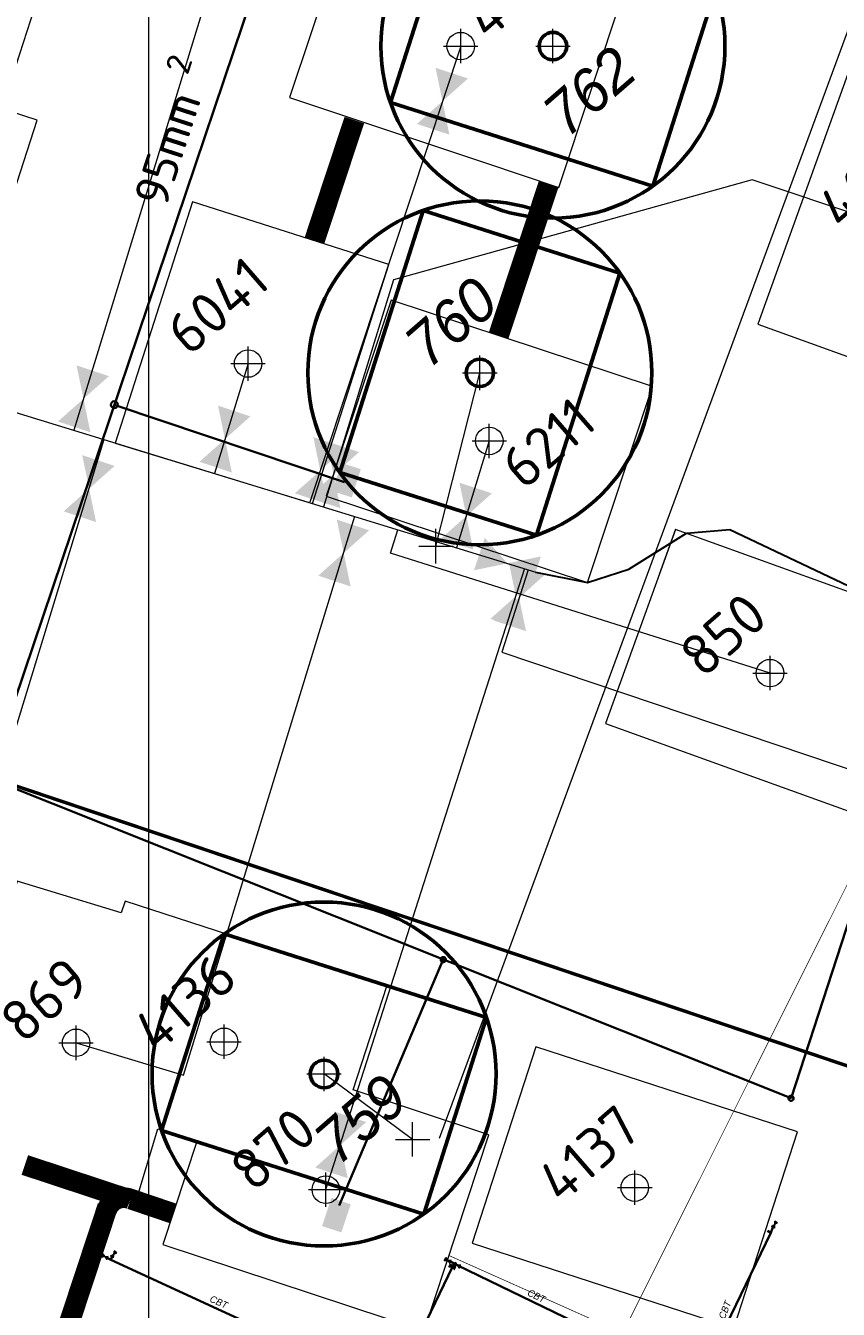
# Model space of a CAD drawing. Header units: millimetres. Extents: x 519 to 9564855, y -810 to 5021775.
# Drawn here: x 9524964.3 to 9525200.6, y 5001197.2 to 5001570.4 of the extents above; entities that cross this region are included whole.
import ezdxf
from ezdxf.enums import TextEntityAlignment as Align

# ---------------------------------------------------------------- set-up
doc = ezdxf.new("R2010")
doc.units = ezdxf.units.MM
doc.header["$LTSCALE"] = 2
doc.header["$MEASUREMENT"] = 0
doc.header["$PDMODE"] = 2
doc.header["$PDSIZE"] = 5
doc.linetypes.add('1', pattern=[0])
doc.linetypes.add('92051501$0$GROUND2', pattern=[35, 25, -10])
for name, color, linetype in [('164 скв. на 2011 год (измененные)', 121, 'Continuous'), ('Existing roads', 41, 'Continuous'), ('GRID_PULKOVO', 7, 'Continuous'), ('OilColl&Flowlines', 3, 'Continuous'), ('Скважины на 2013 год.', 21, '1')]:
    doc.layers.add(name, color=color, linetype=linetype)
for name, color, linetype, lineweight in [('WELLS(drilled after 2000y)', 6, 'Continuous', 40), ('Нефтепровод Fiberclass', 14, 'g5_122_n', 30), ('Новый водовод', 5, 'g_122_vpr', 30), ('проект..газ', 40, 'Continuous', 30), ('Скважины на 2023 год', 201, 'Continuous', 20), ('Скважины на 2026', 222, 'Continuous', 50), ('СНГ_трубопроводы', 244, 'Continuous', 50), ('ТХ_Проект. НГ', 244, 'g_122_n', 50), ('Электро', 1, 'Continuous', 30), ('Электроснаб', 1, 'Continuous', 18), ('Электроснабжене', 1, 'Continuous', 18)]:
    doc.layers.add(name, color=color, linetype=linetype, lineweight=lineweight)
doc.styles.add('92051501$0$STANDARD', font='simplex.shx')
doc.styles.add('Elect', font='isocpeur.ttf')
doc.styles.add('GeoApp', font='', dxfattribs={"height": 1})
doc.styles.add('Line_GUGK', font='')
doc.styles.get("Standard").update_dxf_attribs({"font": 'isocpeur.ttf', "width": 0.5})
doc.styles.get('GeoApp').set_extended_font_data('D431', italic=True)
doc.styles.get('Line_GUGK').set_extended_font_data('Bm431', italic=True)
doc.linetypes.add('g5_122_n', pattern='A,1,-1,1.5,-0.3,["Н",GeoApp,S=1,R=0,X=0,Y=-0.5],-1.5,1.5,-1,4,-1,4,-1,3', length=20.8)
doc.linetypes.add('g_122_n', pattern='A,2,-2,3,-0.6,["Н",Line_GUGK,S=2,R=0,X=0,Y=-1],-3,3,-2,8,-2,8,-2,6', length=41.6)
doc.linetypes.add('g_122_vpr', pattern='A,2,-2,3,-0.6,["Впр",Line_GUGK,S=2,R=0,X=0,Y=-1],-6.4,3,-2,8,-2,8,-2,6', length=45)
doc.linetypes.add('GAS_LINE', pattern='A,0.5,-0.2,["G",92051501$0$STANDARD,S=0.1,R=0,X=-0.1,Y=-0.05],-0.05', length=0.75)

# ---------------------------------------------------------------- blocks, each defined once
blk = doc.blocks.new('Z')
at = {"lineweight": 9}
h = blk.add_hatch(dxfattribs=at)
h.set_pattern_fill('ANSI31', color=256, scale=0.05, style=0)
h.set_pattern_definition([(45, (13.5061613, 46.7154025), (-0.0044194174, 0.0044194174), [])])
h.paths.add_polyline_path([(-0.34, -0.18), (-0.34, 0.18), (-0.01, 0)])
h.paths.add_polyline_path([(0.01, 0), (0.34, -0.18), (0.34, 0.18)])
at = {"color": 7, "lineweight": 13, "flags": 128}
blk.add_lwpolyline([(-0.35, -0.19), (-0.35, 0.19), (0.35, -0.19), (0.35, 0.19), (-0.35, -0.19)], dxfattribs=at)

msp = doc.modelspace()

# ---------------------------------------------------------------- hatches: boundary and pattern name
at = {"layer": 'Электро', "ltscale": 0.5}
msp.add_hatch(color=256, dxfattribs=at).paths.add_polyline_path([(9525061.75975, 5001441.49683), (9525056.12763, 5001443.29259), (9525053.50965, 5001435.08174), (9525059.14178, 5001433.28598)])
at = {"layer": 'Электро'}
msp.add_hatch(color=256, dxfattribs=at).paths.add_polyline_path([(9525050.4985, 5001221.41954), (9525056.11074, 5001219.56255), (9525058.81796, 5001227.74441), (9525053.20573, 5001229.6014)])
at = {"layer": 'Электроснаб', "linetype": 'ByBlock', "lineweight": 0, "ltscale": 0.5}
msp.add_hatch(color=1, dxfattribs=at).paths.add_polyline_path([(9525061.75975, 5001441.49683), (9525056.12763, 5001443.29259), (9525053.50965, 5001435.08174), (9525059.14178, 5001433.28598)])
at = {"layer": 'Электроснаб', "linetype": 'ByBlock', "lineweight": 0}
msp.add_hatch(color=1, dxfattribs=at).paths.add_polyline_path([(9525050.4985, 5001221.41954), (9525056.11074, 5001219.56255), (9525058.81796, 5001227.74441), (9525053.20573, 5001229.6014)])
at = {"layer": 'Электроснабжене', "linetype": 'ByBlock', "lineweight": 0, "ltscale": 0.5}
msp.add_hatch(color=1, dxfattribs=at).paths.add_polyline_path([(9525061.75975, 5001441.49683), (9525056.12763, 5001443.29259), (9525053.50965, 5001435.08174), (9525059.14178, 5001433.28598)])
at = {"layer": 'Электроснабжене', "linetype": 'ByBlock', "lineweight": 0}
msp.add_hatch(color=1, dxfattribs=at).paths.add_polyline_path([(9525050.4985, 5001221.41954), (9525056.11074, 5001219.56255), (9525058.81796, 5001227.74441), (9525053.20573, 5001229.6014)])

# ---------------------------------------------------------------- linework, layer by layer
at = {"color": 3, "linetype": 'ByBlock', "lineweight": 0, "ltscale": 80}
msp.add_lwpolyline([(9525099.1, 5001449.7), (9525089.5808, 5001418.64159)], dxfattribs=at)
at = {"layer": '164 скв. на 2011 год (измененные)', "color": 0, "linetype": 'ByBlock', "lineweight": 0, "elevation": 0.00005}
msp.add_lwpolyline([(9525051.69218, 5001433.6859), (9525127.6727, 5001408.54532), (9525146.52814, 5001465.53072), (9525070.54761, 5001490.6713)], close=True, dxfattribs=at)
at = {"layer": '164 скв. на 2011 год (измененные)', "color": 0, "linetype": 'ByBlock', "lineweight": 0}
msp.add_circle((9525099.1, 5001449.7), 4, dxfattribs=at)
msp.add_point((9525099.1, 5001449.7), dxfattribs=at)
at = {"layer": 'Existing roads', "linetype": 'ByBlock', "lineweight": 0, "const_width": 6, "flags": 128}
for points in [[(9525059.87137, 5001542.99566), (9525048.2755, 5001507.90932)], [(9525116.38113, 5001524.42351), (9525101.80459, 5001480.32893)], [(9524964.0978, 5001239.17249), (9524992.8784, 5001229.66426)], [(9524988.18027, 5001227.09315), (9524967.57245, 5001164.73883)]]:
    msp.add_lwpolyline(points, dxfattribs=at)
msp.add_lwpolyline([(9525007.16698, 5001225.09883), (9524994.87344, 5001229.2658, 0.464542513), (9524987.81628, 5001225.63207, 1.965533764)], format="xyb", dxfattribs=at)
at = {"layer": 'GRID_PULKOVO', "lineweight": 0}
msp.add_line((9525000, 5011000), (9525000, 4992000), dxfattribs=at)
at = {"layer": 'OilColl&Flowlines', "linetype": 'ByBlock', "lineweight": 0}
for p, q in [((9525090.8, 5001564.5), (9525046.93535, 5001431.87347)), ((9524733.3, 5001528), (9525112.60392, 5001411.57477)), ((9525051.6, 5001232), (9525109.43019, 5001412.71934))]:
    msp.add_line(p, q, dxfattribs=at)
at = {"layer": 'OilColl&Flowlines', "lineweight": 0}
msp.add_line((9524929.7, 5001262.6), (9524987.19288, 5001450.18402), dxfattribs=at)
at = {"layer": 'OilColl&Flowlines', "linetype": '92051501$0$GROUND2', "lineweight": -2, "ltscale": 50}
for p, q in [((9525139.65898, 5001412.46592, 0.19262), (9525156.38223, 5001422.93111, 0.73512)), ((9525156.38223, 5001422.93111, 0.73512), (9525169.0343, 5001423.92531, 0.92382)), ((9525169.0343, 5001423.92531, 0.92382), (9525568.0041, 5001234.7632, -24.9776)), ((9525112.55211, 5001411.59067), (9525127.6727, 5001408.54532, 0.00005)), ((9525127.6727, 5001408.54532, 0.00005), (9525139.65898, 5001412.46592, 0.19262))]:
    msp.add_line(p, q, dxfattribs=at)
at = {"layer": 'OilColl&Flowlines', "color": 3, "linetype": 'ByBlock', "lineweight": 0, "ltscale": 5}
for p, q in [((9525110.3568, 5001412.26451), (9525102.75181, 5001388.30906)), ((9525102.75181, 5001388.30906), (9525249.14352, 5001338.86925))]:
    msp.add_line(p, q, dxfattribs=at)
at = {"layer": 'OilColl&Flowlines', "lineweight": 0}
for points in [[(9525092.91123, 5001555.08411), (9525085.4952, 5001548.47863), (9525083.4827, 5001558.20384)], [(9525087.5077, 5001538.75342), (9525078.07917, 5001541.87315), (9525085.4952, 5001548.47863)], [(9524988.56166, 5001468.55094), (9524981.14563, 5001461.94546), (9524979.13313, 5001471.67067)], [(9524983.15813, 5001452.22025), (9524973.7296, 5001455.33998), (9524981.14563, 5001461.94546)], [(9525029.67918, 5001456.84128), (9525022.26315, 5001450.2358), (9525020.25065, 5001459.96101)], [(9525057.39296, 5001447.67528), (9525049.97693, 5001441.0698), (9525047.96443, 5001450.79501)], [(9525024.27565, 5001440.51059), (9525014.84712, 5001443.63032), (9525022.26315, 5001450.2358)], [(9525061.24793, 5001446.46691), (9525053.8319, 5001439.86143), (9525051.8194, 5001449.58664)], [(9524990.21051, 5001442.43867), (9524982.79448, 5001435.83319), (9524980.78198, 5001445.5584)], [(9525051.98943, 5001431.34459), (9525042.5609, 5001434.46432), (9525049.97693, 5001441.0698)], [(9525055.8444, 5001430.13622), (9525046.41587, 5001433.25595), (9525053.8319, 5001439.86143)], [(9525099.85487, 5001434.45755), (9525092.43884, 5001427.85208), (9525090.42634, 5001437.57728)], [(9524984.80698, 5001426.10798), (9524975.37845, 5001429.22771), (9524982.79448, 5001435.83319)], [(9525064.19724, 5001423.72181), (9525056.78121, 5001417.11634), (9525054.76871, 5001426.84154)], [(9525094.45134, 5001418.12687), (9525085.02282, 5001421.2466), (9525092.43884, 5001427.85208)], [(9525058.79371, 5001407.39113), (9525049.36518, 5001410.51086), (9525056.78121, 5001417.11634)], [(9525114.23766, 5001411.17307), (9525106.82163, 5001404.56759), (9525104.80913, 5001414.2928)], [(9525115.18531, 5001410.71939), (9525107.76928, 5001404.11392), (9525105.75678, 5001413.83912)], [(9525108.83413, 5001394.84239), (9525099.4056, 5001397.96212), (9525106.82163, 5001404.56759)], [(9525109.78178, 5001394.38871), (9525100.35325, 5001397.50844), (9525107.76928, 5001404.11392)], [(9525063.34753, 5001251.66211), (9525055.9315, 5001245.05663), (9525053.919, 5001254.78184)], [(9525057.944, 5001235.33142), (9525048.51548, 5001238.45115), (9525055.9315, 5001245.05663)]]:
    msp.add_solid(points, dxfattribs=at)
at = {"layer": 'OilColl&Flowlines', "linetype": 'ByBlock', "lineweight": 0}
for points in [[(9525097.77643, 5001421.5213), (9525104.38191, 5001414.10527), (9525094.6567, 5001412.09277)], [(9525114.10712, 5001416.11777), (9525110.98739, 5001406.68924), (9525104.38191, 5001414.10527)]]:
    msp.add_solid(points, dxfattribs=at)
at = {"layer": 'WELLS(drilled after 2000y)', "color": 0, "linetype": 'ByBlock', "lineweight": 0}
for points in [[(9525097.9598, 5001530.5188), (9525119.36254, 5001523.43701), (9525138.21798, 5001580.42241), (9525116.99074, 5001587.44612)], [(9525014.09846, 5001246.04734), (9525004.18202, 5001216.07759), (9525080.16254, 5001190.93701), (9525099.01798, 5001247.92241), (9525059.51631, 5001260.9928)]]:
    msp.add_lwpolyline(points, dxfattribs=at)
at = {"layer": 'WELLS(drilled after 2000y)', "color": 6, "linetype": 'ByBlock', "lineweight": 0, "ltscale": 50, "const_width": 0.2}
msp.add_lwpolyline([(9525129.97404, 5001193.83582), (9525087.40966, 5001212.83944)], dxfattribs=at)
at = {"layer": 'WELLS(drilled after 2000y)', "color": 0, "linetype": 'ByBlock', "lineweight": 0}
for centre in [(9525090.8, 5001564.5), (9525051.6, 5001232)]:
    msp.add_circle(centre, 4, dxfattribs=at)
for p in [(9525090.8, 5001564.5), (9525051.6, 5001232)]:
    msp.add_point(p, dxfattribs=at)
at = {"layer": 'Нефтепровод Fiberclass', "elevation": -0.8405}
for points in [[(9525181.56732, 5001221.10158), (9525180.97027, 5001219.45497), (9525160.71551, 5001177.53843), (9525160.37057, 5001176.61576), (9525159.61849, 5001175.41631), (9525160.94267, 5001174.81913)], [(9524988.12305, 5001212.10904), (9524989.08887, 5001211.5513), (9525042.30726, 5001187.10486), (9525069.93591, 5001174.11654), (9525070.90641, 5001173.47978), (9525071.39468, 5001174.59307), (9525072.14928, 5001175.71315), (9525088.37617, 5001209.59531), (9525088.8372, 5001210.64298), (9525089.76185, 5001210.03783), (9525130.40771, 5001190.34269), (9525158.42583, 5001176.10603), (9525159.61849, 5001175.41631)]]:
    msp.add_lwpolyline(points, dxfattribs=at)
at = {"layer": 'Нефтепровод Fiberclass', "ltscale": 0.5}
for points, elevation in [([(9525179.95633, 5001220.01628), (9525180.97027, 5001219.45497)], -1.4879), ([(9524989.08887, 5001211.5513), (9524989.39392, 5001212.47807)], -0.7714), ([(9525088.8372, 5001210.64298), (9525087.84178, 5001211.09379)], -0.7671)]:
    msp.add_lwpolyline(points, dxfattribs=dict(at, elevation=elevation))
at = {"layer": 'Новый водовод', "color": 5, "lineweight": 0, "const_width": 1}
msp.add_lwpolyline([(9524668.31995, 5001438.22292), (9524723.14309, 5001421.77927), (9524738.96758, 5001424.3608), (9525220.87228, 5001262.01961), (9525272.52957, 5001236.55081), (9525268.71005, 5001228.97134), (9525764.67358, 5000977.96715), (9525780.29327, 5000980.06274), (9526277.47282, 5000721.95614)], dxfattribs=at)
at = {"layer": 'проект..газ', "color": 4, "linetype": 'GAS_LINE', "lineweight": 0, "ltscale": 20}
msp.add_line((9525084.594, 5001246.961, 0.467), (9525234.472, 5001653.507, 0.411), dxfattribs=at)
at = {"layer": 'Скважины на 2013 год.', "color": 3, "linetype": 'ByBlock', "lineweight": 0, "ltscale": 5}
for p, q in [((9525006.31813, 5001697.47648), (9524931.71303, 5001467.09822)), ((9525022.33966, 5001596.34715), (9524978.33846, 5001452.7868)), ((9525175.47678, 5001525.65364), (9525071.22422, 5001496.55288)), ((9525218.9, 5001511.1), (9525175.47678, 5001525.65364)), ((9525071.22422, 5001496.55288), (9525050.95626, 5001430.49718)), ((9525029, 5001472.2), (9525019.19876, 5001440.24496)), ((9525010.2011, 5001265.25214), (9525060.03826, 5001427.85754)), ((9525070.41364, 5001417.08003), (9525072.5035, 5001423.88337)), ((9525180.7, 5001382.2), (9525070.41364, 5001417.08003)), ((9524979, 5001274.7), (9525010.2011, 5001265.25214))]:
    msp.add_line(p, q, dxfattribs=at)
at = {"layer": 'Скважины на 2013 год.', "color": 0, "linetype": 'ByBlock', "lineweight": 0, "ltscale": 5}
msp.add_line((9525153.27117, 5001424.05268), (9525148.52316, 5001410.88239), dxfattribs=at)
at = {"layer": 'Скважины на 2013 год.', "color": 0, "linetype": 'ByBlock', "lineweight": 0}
for points in [[(9525116.99074, 5001587.44612), (9525123.33441, 5001606.42464), (9525066.42998, 5001625.44793), (9525041.06559, 5001549.57536), (9525097.97002, 5001530.55207), (9525097.9598, 5001530.5188)], [(9525255.23809, 5001523.5009), (9525260.6635, 5001538.59199), (9525204.20147, 5001558.89072), (9525177.1365, 5001483.60801), (9525233.59853, 5001463.30928), (9525234.92963, 5001467.01179)], [(9524992.14041, 5001312.51655), (9524961.82694, 5001321.65834), (9524951.38591, 5001287.03668)], [(9524963.56897, 5001237.57424), (9524996.17306, 5001227.74166), (9525002.80065, 5001249.71822)]]:
    msp.add_lwpolyline(points, dxfattribs=at)
for points in [[(9525012.79025, 5001519.23808), (9524990.39414, 5001449.08638), (9525047.68117, 5001431.50245), (9525069.94809, 5001500.99029)], [(9525132.89631, 5001367.54369), (9525208.15509, 5001340.41223), (9525228.50369, 5001396.85631), (9525153.24491, 5001423.98777)]]:
    msp.add_lwpolyline(points, close=True, dxfattribs=at)
for centre in [(9525029, 5001472.2), (9525180.7, 5001382.2), (9524979, 5001274.7)]:
    msp.add_circle(centre, 4, dxfattribs=at)
for p in [(9525029, 5001472.2), (9525180.7, 5001382.2), (9524979, 5001274.7)]:
    msp.add_point(p, dxfattribs=at)
at = {"layer": 'Скважины на 2023 год', "color": 0, "linetype": 'ByBlock', "lineweight": 0}
for points in [[(9524935.68206, 5001490.04299), (9524949.18693, 5001485.92653), (9524967.72795, 5001542.98992), (9524891.64343, 5001567.71128), (9524884.45477, 5001545.58686)], [(9525059.51631, 5001260.9928), (9525069.32795, 5001291.18992), (9524993.24343, 5001315.91128), (9524992.14041, 5001312.51655)], [(9525002.80065, 5001249.71822), (9525014.09846, 5001246.04734)]]:
    msp.add_lwpolyline(points, dxfattribs=at)
msp.add_lwpolyline([(9525094.10241, 5001216.44789), (9525170.18693, 5001191.72653), (9525188.72795, 5001248.78992), (9525112.64343, 5001273.51128)], close=True, dxfattribs=at)
for centre in [(9525022, 5001275), (9525141.4, 5001232.6)]:
    msp.add_circle(centre, 4, dxfattribs=at)
for p in [(9525022, 5001275), (9525141.4, 5001232.6)]:
    msp.add_point(p, dxfattribs=at)
at = {"layer": 'Скважины на 2026', "lineweight": 0}
for p, q in [((9525083.6, 5001419.1), (9525096.35673, 5001469.51097)), ((9525076.8, 5001246.6), (9525051.07, 5001265.63))]:
    msp.add_line(p, q, dxfattribs=at)
at = {"layer": 'Скважины на 2026', "linetype": 'ByBlock', "ltscale": 50}
for points in [[(9525070.37913, 5001548.06257), (9525146.60178, 5001523.77044), (9525164.82087, 5001580.93743), (9525088.59822, 5001605.22956)], [(9525112.79743, 5001422.28913), (9525137.08956, 5001498.51178), (9525079.92257, 5001516.73087), (9525055.63044, 5001440.50822)], [(9525003.84913, 5001249.19257), (9525080.07178, 5001224.90044), (9525098.29087, 5001282.06743), (9525022.06822, 5001306.35956)]]:
    msp.add_lwpolyline(points, close=True, dxfattribs=at)
for centre in [(9525117.6, 5001564.5), (9525096.36, 5001469.51), (9525051.07, 5001265.63)]:
    msp.add_circle(centre, 50, dxfattribs=at)
at = {"layer": 'Скважины на 2026', "linetype": 'ByBlock'}
for centre in [(9525117.6, 5001564.5), (9525096.36, 5001469.51), (9525051.07, 5001265.63)]:
    msp.add_circle(centre, 4, dxfattribs=at)
at = {"layer": 'Скважины на 2026', "linetype": 'ByBlock', "lineweight": 0}
for p in [(9525117.6, 5001564.5), (9525096.36, 5001469.51), (9525083.6, 5001419.1), (9525051.07, 5001265.63), (9525076.8, 5001246.6)]:
    msp.add_point(p, dxfattribs=at)
at = {"layer": 'СНГ_трубопроводы', "color": 3, "linetype": 'ByBlock', "lineweight": 0, "ltscale": 5, "const_width": 0.2}
msp.add_lwpolyline([(9525447.66885, 5001809.29302), (9525046.95147, 5001008.63219), (9524982.13208, 5000985.28045), (9524803.55085, 5000460.65023)], dxfattribs=at)
at = {"layer": 'Электро', "ltscale": 0.5}
for p, q in [((9524943.79958, 5001322.91402, 0), (9525052.58476, 5001645.49249, 0)), ((9525056.97323, 5001437.69438), (9524990.11174, 5001460.24251, 0)), ((9524953.48852, 5001351.64442, -0.00005), (9525186.826, 5001258.5662, 0)), ((9525186.826, 5001258.56581, 0), (9525214.89424, 5001344.95098, 0)), ((9525085.72354, 5001298.89593, -0.00002), (9525055.5157, 5001227.38169, -0.00005))]:
    msp.add_line(p, q, dxfattribs=at)
at = {"layer": 'Электро', "ltscale": 25}
for start, end in [(162, 342), (342, 162)]:
    msp.add_arc((9524990.11119, 5001460.24269, 0), 1, start, end, dxfattribs=at)
at = {"layer": 'Электро'}
for centre, start, end in [((9525085.72354, 5001298.89593, -0.00002), 161.9999999, 341.9999999), ((9525085.72354, 5001298.89593, -0.00002), 341.9999999, 161.9999999), ((9525186.82611, 5001258.56616, 0), 161.9999999, 341.9999999), ((9525186.82611, 5001258.56616, 0), 341.9999999, 161.9999999)]:
    msp.add_arc(centre, 0.75, start, end, dxfattribs=at)
at = {"layer": 'Электроснаб', "color": 1, "linetype": 'ByBlock', "lineweight": 0, "ltscale": 0.5}
for p, q in [((9524943.79958, 5001322.91402, 0), (9525052.58476, 5001645.49249, 0)), ((9525056.97323, 5001437.69438), (9524990.11174, 5001460.24251, 0)), ((9524953.48852, 5001351.64442, -0.00005), (9525186.826, 5001258.5662, 0)), ((9525186.826, 5001258.56581, 0), (9525214.89424, 5001344.95098, 0)), ((9525085.72354, 5001298.89593, -0.00002), (9525055.5157, 5001227.38169, -0.00005))]:
    msp.add_line(p, q, dxfattribs=at)
at = {"layer": 'Электроснаб', "color": 1, "linetype": 'ByBlock', "lineweight": 0, "ltscale": 25}
for start, end in [(162, 342), (342, 162)]:
    msp.add_arc((9524990.11119, 5001460.24269, 0), 1, start, end, dxfattribs=at)
at = {"layer": 'Электроснаб', "color": 1, "linetype": 'ByBlock', "lineweight": 0}
for centre, start, end in [((9525085.72354, 5001298.89593, -0.00002), 161.9999999, 341.9999999), ((9525085.72354, 5001298.89593, -0.00002), 341.9999999, 161.9999999), ((9525186.82611, 5001258.56616, 0), 161.9999999, 341.9999999), ((9525186.82611, 5001258.56616, 0), 341.9999999, 161.9999999)]:
    msp.add_arc(centre, 0.75, start, end, dxfattribs=at)
at = {"layer": 'Электроснабжене', "color": 1, "linetype": 'ByBlock', "lineweight": 0, "ltscale": 0.5}
for p, q in [((9524943.79958, 5001322.91402, 0), (9525052.58476, 5001645.49249, 0)), ((9525056.97323, 5001437.69438), (9524990.11174, 5001460.24251, 0)), ((9524953.48852, 5001351.64442, -0.00005), (9525186.826, 5001258.5662, 0)), ((9525186.826, 5001258.56581, 0), (9525214.89424, 5001344.95098, 0)), ((9525085.72354, 5001298.89593, -0.00002), (9525055.5157, 5001227.38169, -0.00005))]:
    msp.add_line(p, q, dxfattribs=at)
at = {"layer": 'Электроснабжене', "color": 1, "linetype": 'ByBlock', "lineweight": 0, "ltscale": 25}
for start, end in [(162, 342), (342, 162)]:
    msp.add_arc((9524990.11119, 5001460.24269, 0), 1, start, end, dxfattribs=at)
at = {"layer": 'Электроснабжене', "color": 1, "linetype": 'ByBlock', "lineweight": 0}
for centre, start, end in [((9525085.72354, 5001298.89593, -0.00002), 161.9999999, 341.9999999), ((9525085.72354, 5001298.89593, -0.00002), 341.9999999, 161.9999999), ((9525186.82611, 5001258.56616, 0), 161.9999999, 341.9999999), ((9525186.82611, 5001258.56616, 0), 341.9999999, 161.9999999)]:
    msp.add_arc(centre, 0.75, start, end, dxfattribs=at)

# ---------------------------------------------------------------- block references
at = {"layer": 'ТХ_Проект. НГ', "ltscale": 0.3, "xscale": 2.571222249723858, "yscale": 2.571222249723858, "zscale": 2.571222249723858}
for p, rotation in [((9525182.03436, 5001221.85243), 58.55220948556103), ((9524987.3411, 5001212.51611), 332.7213344929216), ((9524989.9397, 5001213.1879, -0.8405), 52.67630590819724), ((9525087.014, 5001211.44697), 332.7213344929216), ((9525088.37314, 5001209.58533), 332.7213344929216), ((9525089.76768, 5001210.0375), 332.7213344929216)]:
    msp.add_blockref('Z', p, dxfattribs=dict(at, rotation=rotation))

# ---------------------------------------------------------------- texts
at = {"layer": '164 скв. на 2011 год (измененные)', "color": 0, "linetype": 'ByBlock', "lineweight": 0, "style": 'Elect'}
msp.add_text('6211', height=12, rotation=41, dxfattribs=at).set_placement((9525109.23189, 5001435.09601))
at = {"layer": 'WELLS(drilled after 2000y)', "color": 0, "linetype": 'ByBlock', "lineweight": 0, "style": 'Elect'}
for s, p in [('4094', (9525098.61523, 5001565.84181)), ('870', (9525030.50149, 5001230.83405))]:
    msp.add_text(s, height=12, rotation=41, dxfattribs=at).set_placement(p)
at = {"layer": 'Нефтепровод Fiberclass', "linetype": 'ByBlock', "lineweight": 0, "style": 'GeoApp'}
for rotation, p in [(335.3279518, (9525020.4764, 5001199.33402, -0.8405)), (334.1474215, (9525112.82539, 5001201.08471, -0.8405)), (68.4903794, (9525167.58416, 5001197.04637, -0.8405))]:
    msp.add_text('СВТ', height=2, rotation=rotation, dxfattribs=at).set_placement(p, align=Align.MIDDLE_CENTER)
at = {"layer": 'Скважины на 2013 год.', "color": 0, "linetype": 'ByBlock', "lineweight": 0, "style": 'Elect'}
for s, p in [('4095', (9525201.41726, 5001510.52382)), ('6041', (9525011.93138, 5001474.00497)), ('850', (9525161.19483, 5001380.29643)), ('869', (9524963.63097, 5001273.96102))]:
    msp.add_text(s, height=12, rotation=41, dxfattribs=at).set_placement(p)
at = {"layer": 'Скважины на 2023 год', "color": 0, "linetype": 'ByBlock', "lineweight": 0, "style": 'Elect'}
for s, p in [('4136', (9525002.40453, 5001271.25325)), ('4137', (9525119.93917, 5001227.46572))]:
    msp.add_text(s, height=12, rotation=41, dxfattribs=at).set_placement(p)
at = {"layer": 'Скважины на 2026', "linetype": 'ByBlock', "style": 'Line_GUGK'}
for s, p in [('762', (9525121.75466, 5001537.55423)), ('760', (9525081.54627, 5001470.38503)), ('759', (9525055.22466, 5001238.68423))]:
    msp.add_text(s, height=12.5, rotation=41, dxfattribs=at).set_placement(p)
at = {"layer": 'Электро'}
for s, height, p in [('2', 7, (9525011.41463, 5001555.84733, 0.00005)), ('2', 7, (9525011.46505, 5001555.95371, -0.00006)), ('95mm', 10, (9525005.0632, 5001517.1721, 0.00005)), ('95mm', 10, (9525005.11363, 5001517.27848, -0.00006))]:
    msp.add_text(s, height=height, rotation=71.9700839, dxfattribs=at).set_placement(p)
at = {"layer": 'Электроснаб', "color": 1, "linetype": 'ByBlock', "lineweight": 0}
for s, height, p in [('2', 7, (9525011.41463, 5001555.84733, 0.00005)), ('2', 7, (9525011.46505, 5001555.95371, -0.00006)), ('95mm', 10, (9525005.0632, 5001517.1721, 0.00005)), ('95mm', 10, (9525005.11363, 5001517.27848, -0.00006))]:
    msp.add_text(s, height=height, rotation=71.9700839, dxfattribs=at).set_placement(p)
at = {"layer": 'Электроснабжене', "color": 1, "linetype": 'ByBlock', "lineweight": 0}
for s, height, p in [('2', 7, (9525011.41463, 5001555.84733, 0.00005)), ('2', 7, (9525011.46505, 5001555.95371, -0.00006)), ('95mm', 10, (9525005.0632, 5001517.1721, 0.00005)), ('95mm', 10, (9525005.11363, 5001517.27848, -0.00006))]:
    msp.add_text(s, height=height, rotation=71.9700839, dxfattribs=at).set_placement(p)

doc.saveas('drawing.dxf')
